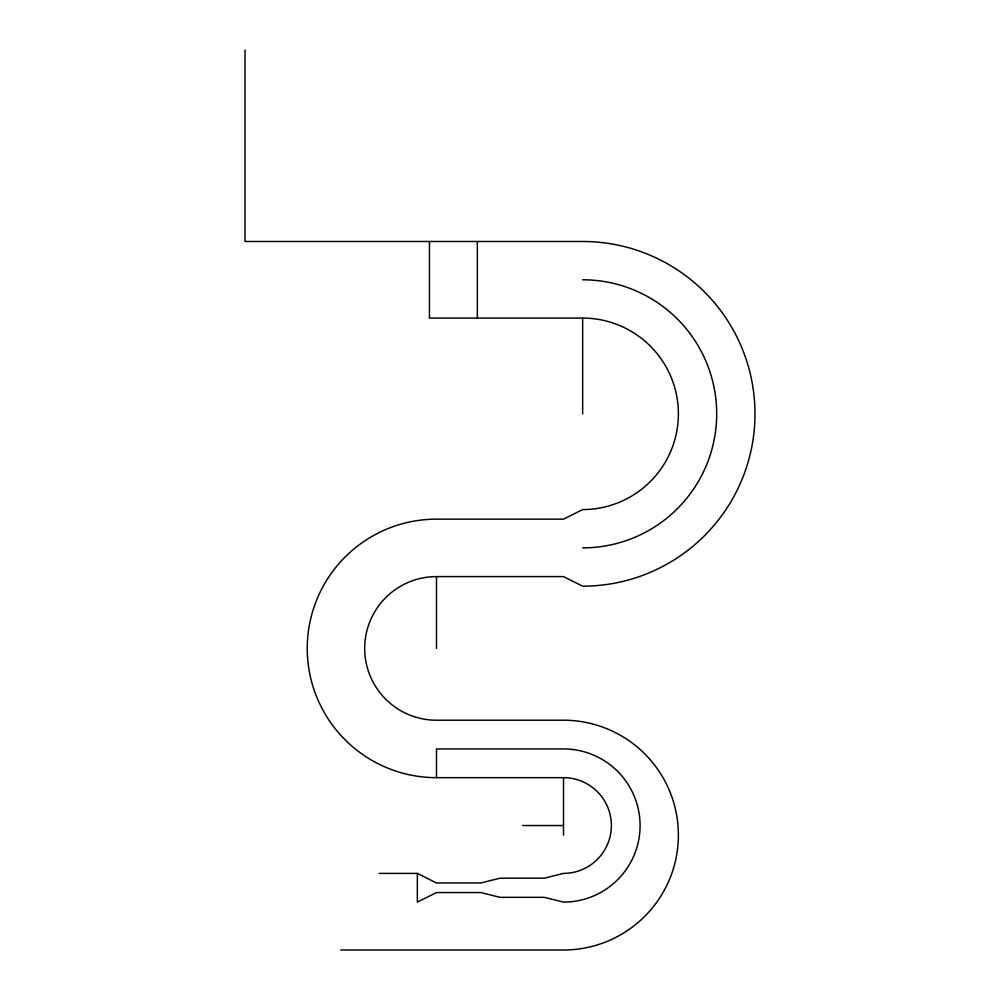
<?xml version="1.0" encoding="UTF-8"?>
<svg xmlns="http://www.w3.org/2000/svg" width="1000" height="1000" viewBox="0 0 1000 1000"><rect width="100%" height="100%" fill="white"/><g stroke="black" fill="none" stroke-linecap="round" stroke-linejoin="round"><path stroke-width="1.5" d="M379.05 873.4L417.35 873.4L436.5 882.975L480.85 882.975L500 878.188L544.35 878.188L563.5 873.4A47.875 47.875 0 0 0 611.375 825.537A47.875 47.875 0 0 0 563.5 777.663L436.5 777.663A129.25 129.25 0 0 1 307.25 648.4A129.25 129.25 0 0 1 436.5 519.15L563.5 519.15L582.65 509.575A95.75 95.75 0 0 0 678.388 413.825A95.75 95.75 0 0 0 582.65 318.087L429.45 318.087L429.45 241.488M340.763 950L563.5 950A114.887 114.887 0 0 0 678.388 835.113A114.887 114.887 0 0 0 563.5 720.212L436.5 720.212A71.812 71.812 0 0 1 364.688 648.4A71.812 71.812 0 0 1 436.5 576.6L563.5 576.6L582.65 586.175A172.338 172.338 0 0 0 754.987 413.825A172.338 172.338 0 0 0 582.65 241.488L245.012 241.488L245.012 50M522.6 825.537L563.5 825.537M582.65 318.087L582.65 413.825M563.5 777.663L563.5 835.113M477.325 241.488L477.325 318.087M436.5 576.6L436.5 648.4M436.5 777.663L436.5 748.938L563.5 748.938A76.6 76.6 0 0 1 640.088 825.537A76.6 76.6 0 0 1 563.5 902.125L544.35 897.337L500 897.337L480.85 892.55L436.5 892.55L417.35 902.125L417.35 873.4M582.65 279.788A134.037 134.037 0 0 1 716.688 413.825A134.037 134.037 0 0 1 582.65 547.875"/></g></svg>
